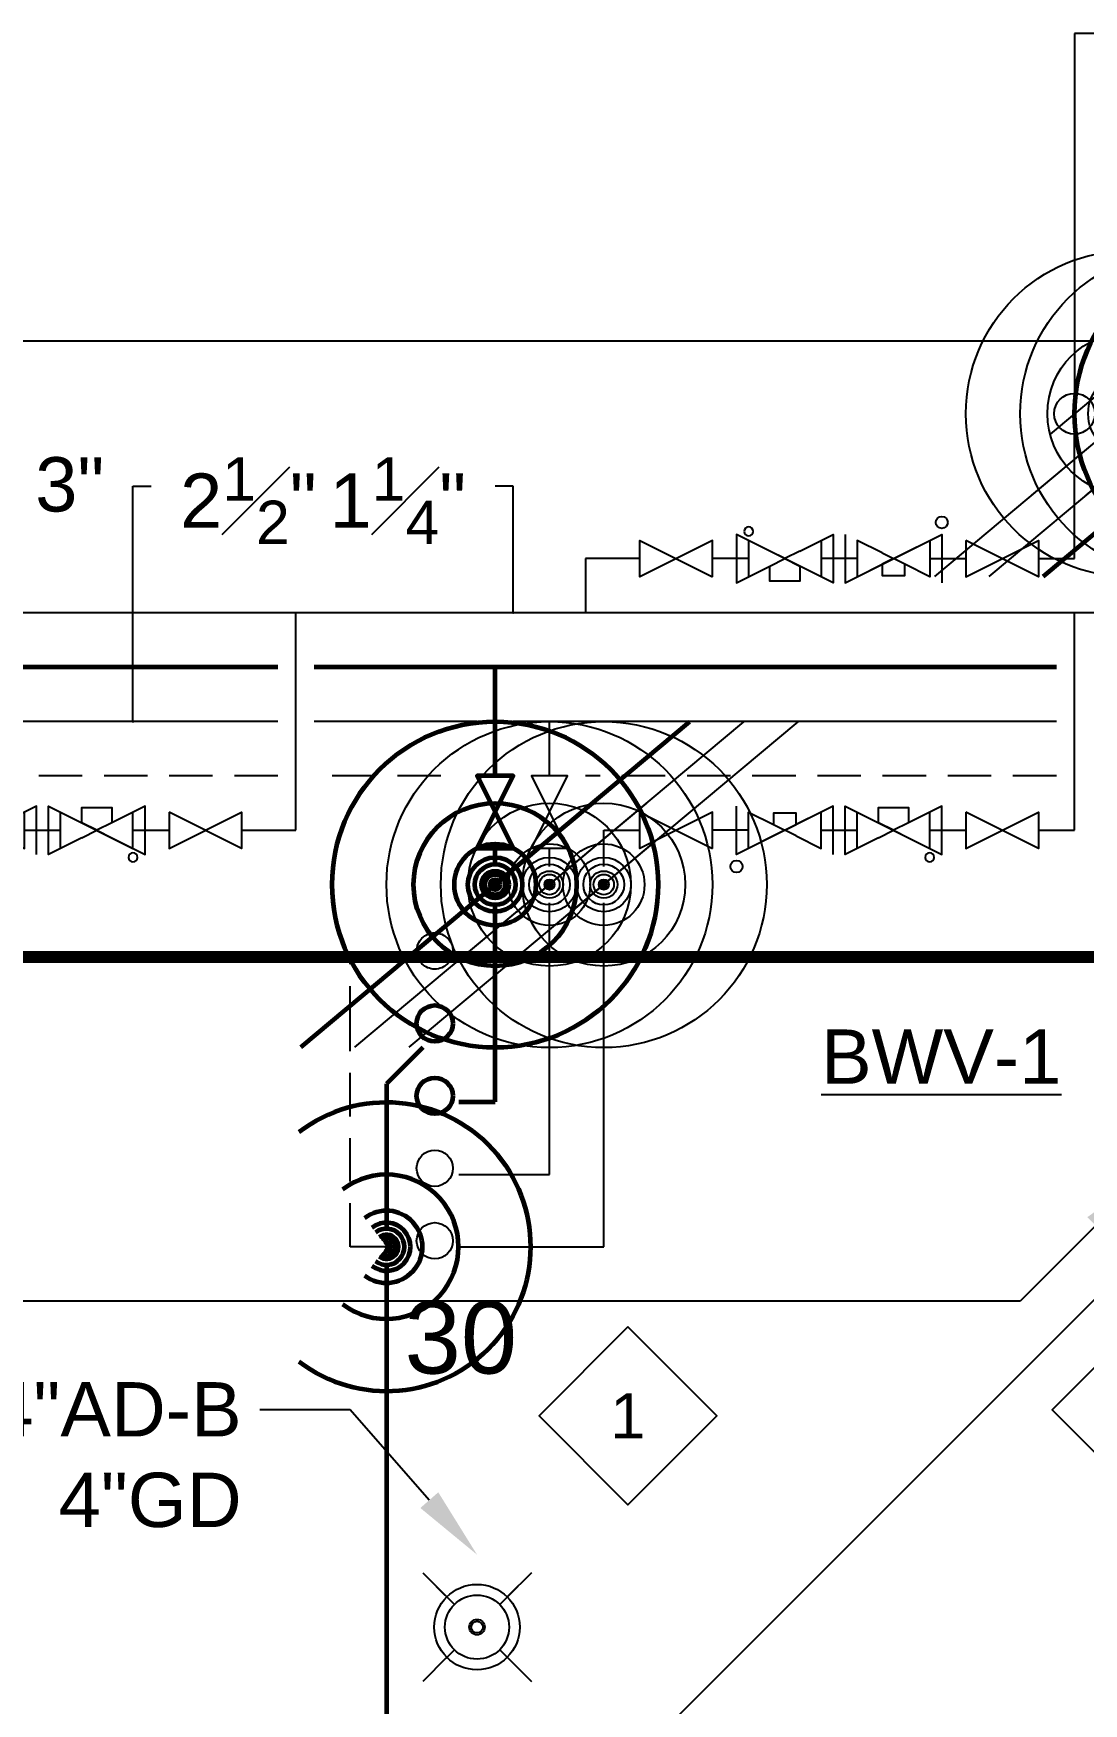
# Model space of a CAD drawing. Extents: x -3677 to 22148, y -333 to 1817.
# Drawn here: x -2954.5 to -2780.5, y 139.1 to 415.7 of the extents above; entities that cross this region are included whole.
import ezdxf
from ezdxf import colors
from ezdxf.entities.mleader import LeaderData, LeaderLine
from ezdxf.enums import TextEntityAlignment as Align
from ezdxf.math import Vec2, Vec3

# ---------------------------------------------------------------- set-up
doc = ezdxf.new("R2010")
doc.units = 0
doc.header["$LTSCALE"] = 36
doc.header["$MEASUREMENT"] = 0
doc.linetypes.add('HIDDEN', pattern=[0.375, 0.25, -0.125])
doc.linetypes.add('VENT', pattern=[0.30000000000000004, 0.2, -0.1])
for name, color, linetype in [('G-ANNO-TEXT', 70, 'Continuous'), ('G-ANNO-TEXT @ 96', 70, 'Continuous'), ('P-GD-N', 2, 'Continuous'), ('P-GD-N @ 128', 2, 'Continuous'), ('P-GD-N @ 96', 2, 'Continuous'), ('P-GV-N', 5, 'VENT'), ('P-HW-N', 1, 'Continuous'), ('P-HW-N @ 1 (1)', 1, 'Continuous'), ('P-HW-N @ 1 (2)', 1, 'Continuous'), ('P-HW-N @ 12', 1, 'Continuous'), ('P-HW-N @ 128', 1, 'Continuous'), ('P-HW-N @ 16', 1, 'Continuous'), ('P-HW-N @ 192', 1, 'Continuous'), ('P-HW-N @ 2', 1, 'Continuous'), ('P-HW-N @ 24', 1, 'Continuous'), ('P-HW-N @ 384', 1, 'Continuous'), ('P-HW-N @ 4', 1, 'Continuous'), ('P-HW-N @ 48', 1, 'Continuous'), ('P-HW-N @ 64', 1, 'Continuous'), ('P-HW-N @ 768', 1, 'Continuous'), ('P-HW-N @ 8', 1, 'Continuous'), ('P-HW-N @ 96', 1, 'Continuous'), ('P-HWC-N', 2, 'Continuous'), ('P-HWC-N @ 1 (1)', 2, 'Continuous'), ('P-HWC-N @ 1 (2)', 2, 'Continuous'), ('P-HWC-N @ 12', 2, 'Continuous'), ('P-HWC-N @ 128', 2, 'Continuous'), ('P-HWC-N @ 16', 2, 'Continuous'), ('P-HWC-N @ 192', 2, 'Continuous'), ('P-HWC-N @ 2', 2, 'Continuous'), ('P-HWC-N @ 24', 2, 'Continuous'), ('P-HWC-N @ 384', 2, 'Continuous'), ('P-HWC-N @ 4', 2, 'Continuous'), ('P-HWC-N @ 48', 2, 'Continuous'), ('P-HWC-N @ 64', 2, 'Continuous'), ('P-HWC-N @ 768', 2, 'Continuous'), ('P-HWC-N @ 8', 2, 'Continuous'), ('P-HWC-N @ 96', 2, 'Continuous'), ('P-SANV-N', 5, 'VENT'), ('P-SANV-N @ 96', 5, 'VENT'), ('P-STRM-N', 2, 'Continuous')]:
    doc.layers.add(name, color=color, linetype=linetype)
for name, color, linetype, lineweight in [('P-CW-N', 4, 'Continuous', 60), ('P-CW-N @ 1 (1)', 4, 'Continuous', 60), ('P-CW-N @ 1 (2)', 4, 'Continuous', 60), ('P-CW-N @ 12', 4, 'Continuous', 60), ('P-CW-N @ 128', 4, 'Continuous', 60), ('P-CW-N @ 16', 4, 'Continuous', 60), ('P-CW-N @ 192', 4, 'Continuous', 60), ('P-CW-N @ 2', 4, 'Continuous', 60), ('P-CW-N @ 24', 4, 'Continuous', 60), ('P-CW-N @ 384', 4, 'Continuous', 60), ('P-CW-N @ 4', 4, 'Continuous', 60), ('P-CW-N @ 48', 4, 'Continuous', 60), ('P-CW-N @ 64', 4, 'Continuous', 60), ('P-CW-N @ 768', 4, 'Continuous', 60), ('P-CW-N @ 8', 4, 'Continuous', 60), ('P-CW-N @ 96', 4, 'Continuous', 60), ('P-SAN-N', 6, 'Continuous', 60), ('P-SAN-N @ 1 (1)', 6, 'Continuous', 60), ('P-SAN-N @ 1 (2)', 6, 'Continuous', 60), ('P-SAN-N @ 12', 6, 'Continuous', 60), ('P-SAN-N @ 128', 6, 'Continuous', 60), ('P-SAN-N @ 16', 6, 'Continuous', 60), ('P-SAN-N @ 192', 6, 'Continuous', 60), ('P-SAN-N @ 2', 6, 'Continuous', 60), ('P-SAN-N @ 24', 6, 'Continuous', 60), ('P-SAN-N @ 384', 6, 'Continuous', 60), ('P-SAN-N @ 4', 6, 'Continuous', 60), ('P-SAN-N @ 48', 6, 'Continuous', 60), ('P-SAN-N @ 64', 6, 'Continuous', 60), ('P-SAN-N @ 768', 6, 'Continuous', 60), ('P-SAN-N @ 8', 6, 'Continuous', 60), ('P-SAN-N @ 96', 6, 'Continuous', 60)]:
    doc.layers.add(name, color=color, linetype=linetype, lineweight=lineweight)
doc.layers.add('P-SAN-DFU', color=7, linetype='Continuous', plot=False)
doc.styles.add('Arial', font='arial.ttf')
doc.dimstyles.new('Loop096', dxfattribs={"dimscale": 0, "dimtxt": 0.09375, "dimasz": 0.03125, "dimexe": 0.0625, "dimexo": 0.0625, "dimgap": 0.09375, "dimtad": 1, "dimdec": 4, "dimzin": 3, "dimdsep": 46, "dimlunit": 4, "dimtxsty": 'Arial', "dimblk": 'OBLIQUE', "dimcen": 0.09375, "dimdle": 0.0625, "dimclrd": 256, "dimclre": 256, "dimclrt": 256, "dimadec": 4, "dimazin": 0, "dimtfac": 0.8, "dimtdec": 4, "dimtix": 1, "dimtofl": 0, "dimtmove": 1, "dimatfit": 0, "dimldrblk": 'LeaderNoteBlock', "dimfxl": 1, "dimfrac": 1, "dimtolj": 1, "dimtzin": 0, "dimlwd": -1, "dimlwe": -1, "dimarcsym": 0})

# ---------------------------------------------------------------- blocks, each defined once
blk = doc.blocks.new('DIAMOND TAG')
blk.add_lwpolyline([(0, -0.1533391834124131), (0.1533391834122995, 0), (0, 0.1533391834122995), (-0.1533391834122995, 0)], close=True)
at = {"style": 'Arial'}
blk.add_attdef('XXX', text='', height=0.078125, dxfattribs=at).set_placement((0, 0), align=Align.MIDDLE)
blk = doc.blocks.new('*U4')
blk.add_circle((0, 0), 0.03125)
blk = doc.blocks.new('*U35')
at = {"linetype": 'Continuous'}
for p, q in [((-0.07031249999999999, 0.0703125), (-0.03910777347907692, 0.03910777347907692)), ((0.07031250000000003, 0.07031249999999999), (0.03910777347907694, 0.03910777347907692)), ((-0.03910777347907692, -0.03910777347907693), (-0.0703125, -0.07031249999999999)), ((0.03910777347907692, -0.03910777347907693), (0.07031249999999997, -0.0703125))]:
    blk.add_line(p, q, dxfattribs=at)
blk.add_circle((0, 0), 0.05530674364832543, dxfattribs=at)
at = {"color": 7, "linetype": 'Continuous'}
blk.add_circle((0, 0), 0.01, dxfattribs=at)
blk = doc.blocks.new('*U74')
at = {"layer": 'P-GD-N @ 128', "xscale": 128, "yscale": 128, "zscale": 128}
blk.add_blockref('*U35', (-2881.000138046234, 151.7321975304876), dxfattribs=at)
at = {"layer": 'P-GD-N @ 96', "xscale": 96, "yscale": 96, "zscale": 96}
blk.add_blockref('*U35', (-2881.000138046234, 151.7321975304876), dxfattribs=at)
blk = doc.blocks.new('_Oblique')
at = {"color": 0, "linetype": 'ByBlock', "lineweight": -2}
blk.add_line((-0.5, -0.5), (0.5, 0.5), dxfattribs=at)
blk = doc.blocks.new('LeaderNoteBlock')
blk.add_ellipse((0, 0), major_axis=(1, -1.836909530733566e-16), ratio=0.2499999999998295, start_param=5.387520513321723, end_param=10.32044275462724)
blk = doc.blocks.new('*U16')
at = {"linetype": 'Continuous'}
blk.add_arc((0, 0), 0.03111555437015312, 232.5669694738212, 127.4330305261797, dxfattribs=at)
blk = doc.blocks.new('*U225')
at = {"layer": 'P-SAN-N @ 1 (1)'}
blk.add_blockref('*U16', (-2896.000138046234, 214.7321975304876), dxfattribs=at)
at = {"layer": 'P-SAN-N @ 1 (2)'}
blk.add_blockref('*U16', (-2896.000138046234, 214.7321975304876), dxfattribs=at)
at = {"layer": 'P-SAN-N @ 12', "xscale": 12, "yscale": 12, "zscale": 12}
blk.add_blockref('*U16', (-2896.000138046234, 214.7321975304876), dxfattribs=at)
at = {"layer": 'P-SAN-N @ 128', "xscale": 128, "yscale": 128, "zscale": 128}
blk.add_blockref('*U16', (-2896.000138046234, 214.7321975304876), dxfattribs=at)
at = {"layer": 'P-SAN-N @ 16', "xscale": 16, "yscale": 16, "zscale": 16}
blk.add_blockref('*U16', (-2896.000138046234, 214.7321975304876), dxfattribs=at)
at = {"layer": 'P-SAN-N @ 192', "xscale": 192, "yscale": 192, "zscale": 192}
blk.add_blockref('*U16', (-2896.000138046234, 214.7321975304876), dxfattribs=at)
at = {"layer": 'P-SAN-N @ 2', "xscale": 2, "yscale": 2, "zscale": 2}
blk.add_blockref('*U16', (-2896.000138046234, 214.7321975304876), dxfattribs=at)
at = {"layer": 'P-SAN-N @ 24', "xscale": 24, "yscale": 24, "zscale": 24}
blk.add_blockref('*U16', (-2896.000138046234, 214.7321975304876), dxfattribs=at)
at = {"layer": 'P-SAN-N @ 384', "xscale": 384, "yscale": 384, "zscale": 384}
blk.add_blockref('*U16', (-2896.000138046234, 214.7321975304876), dxfattribs=at)
at = {"layer": 'P-SAN-N @ 4', "xscale": 4, "yscale": 4, "zscale": 4}
blk.add_blockref('*U16', (-2896.000138046234, 214.7321975304876), dxfattribs=at)
at = {"layer": 'P-SAN-N @ 48', "xscale": 48, "yscale": 48, "zscale": 48}
blk.add_blockref('*U16', (-2896.000138046234, 214.7321975304876), dxfattribs=at)
at = {"layer": 'P-SAN-N @ 64', "xscale": 64, "yscale": 64, "zscale": 64}
blk.add_blockref('*U16', (-2896.000138046234, 214.7321975304876), dxfattribs=at)
at = {"layer": 'P-SAN-N @ 768', "xscale": 768, "yscale": 768, "zscale": 768}
blk.add_blockref('*U16', (-2896.000138046234, 214.7321975304876), dxfattribs=at)
at = {"layer": 'P-SAN-N @ 8', "xscale": 8, "yscale": 8, "zscale": 8}
blk.add_blockref('*U16', (-2896.000138046234, 214.7321975304876), dxfattribs=at)
at = {"layer": 'P-SAN-N @ 96', "xscale": 96, "yscale": 96, "zscale": 96}
blk.add_blockref('*U16', (-2896.000138046234, 214.7321975304876), dxfattribs=at)
blk = doc.blocks.new('*U25')
at = {"color": 7, "linetype": 'Continuous'}
blk.add_line((-0.03508318765717974, 0.04195107388432913), (0.03508318765701651, -0.04195107388413392), dxfattribs=at)
at = {"linetype": 'Continuous'}
blk.add_circle((-8.161527009775682e-14, 9.759901220540712e-14), 0.03515625, dxfattribs=at)
blk = doc.blocks.new('*U226')
at = {"layer": 'P-CW-N @ 1 (1)', "rotation": 90}
blk.add_blockref('*U25', (-2878.000138046234, 274.7321975304876), dxfattribs=at)
at = {"layer": 'P-CW-N @ 1 (2)', "rotation": 89.99999999999999}
blk.add_blockref('*U25', (-2878.000138046234, 274.7321975304876), dxfattribs=at)
at = {"layer": 'P-CW-N @ 12', "xscale": 12, "yscale": 12, "zscale": 12, "rotation": 89.99999999999999}
blk.add_blockref('*U25', (-2878.000138046234, 274.7321975304876), dxfattribs=at)
at = {"layer": 'P-CW-N @ 128', "xscale": 128, "yscale": 128, "zscale": 128, "rotation": 89.99999999999999}
blk.add_blockref('*U25', (-2878.000138046234, 274.7321975304876), dxfattribs=at)
at = {"layer": 'P-CW-N @ 16', "xscale": 16, "yscale": 16, "zscale": 16, "rotation": 89.99999999999999}
blk.add_blockref('*U25', (-2878.000138046234, 274.7321975304876), dxfattribs=at)
at = {"layer": 'P-CW-N @ 192', "xscale": 192, "yscale": 192, "zscale": 192, "rotation": 89.99999999999999}
blk.add_blockref('*U25', (-2878.000138046234, 274.7321975304876), dxfattribs=at)
at = {"layer": 'P-CW-N @ 2', "xscale": 2, "yscale": 2, "zscale": 2, "rotation": 89.99999999999999}
blk.add_blockref('*U25', (-2878.000138046234, 274.7321975304876), dxfattribs=at)
at = {"layer": 'P-CW-N @ 24', "xscale": 24, "yscale": 24, "zscale": 24, "rotation": 89.99999999999999}
blk.add_blockref('*U25', (-2878.000138046234, 274.7321975304876), dxfattribs=at)
at = {"layer": 'P-CW-N @ 384', "xscale": 384, "yscale": 384, "zscale": 384, "rotation": 89.99999999999999}
blk.add_blockref('*U25', (-2878.000138046234, 274.7321975304876), dxfattribs=at)
at = {"layer": 'P-CW-N @ 4', "xscale": 4, "yscale": 4, "zscale": 4, "rotation": 89.99999999999999}
blk.add_blockref('*U25', (-2878.000138046234, 274.7321975304876), dxfattribs=at)
at = {"layer": 'P-CW-N @ 48', "xscale": 48, "yscale": 48, "zscale": 48, "rotation": 89.99999999999999}
blk.add_blockref('*U25', (-2878.000138046234, 274.7321975304876), dxfattribs=at)
at = {"layer": 'P-CW-N @ 64', "xscale": 64, "yscale": 64, "zscale": 64, "rotation": 89.99999999999999}
blk.add_blockref('*U25', (-2878.000138046234, 274.7321975304876), dxfattribs=at)
at = {"layer": 'P-CW-N @ 768', "xscale": 768, "yscale": 768, "zscale": 768, "rotation": 89.99999999999999}
blk.add_blockref('*U25', (-2878.000138046234, 274.7321975304876), dxfattribs=at)
at = {"layer": 'P-CW-N @ 8', "xscale": 8, "yscale": 8, "zscale": 8, "rotation": 89.99999999999999}
blk.add_blockref('*U25', (-2878.000138046234, 274.7321975304876), dxfattribs=at)
at = {"layer": 'P-CW-N @ 96', "xscale": 96, "yscale": 96, "zscale": 96, "rotation": 89.99999999999999}
blk.add_blockref('*U25', (-2878.000138046234, 274.7321975304876), dxfattribs=at)
blk = doc.blocks.new('*U227')
at = {"layer": 'P-HW-N @ 1 (1)', "rotation": 90}
blk.add_blockref('*U25', (-2869.000138046234, 274.7321975304876), dxfattribs=at)
at = {"layer": 'P-HW-N @ 1 (2)', "rotation": 89.99999999999999}
blk.add_blockref('*U25', (-2869.000138046234, 274.7321975304876), dxfattribs=at)
at = {"layer": 'P-HW-N @ 12', "xscale": 12, "yscale": 12, "zscale": 12, "rotation": 89.99999999999999}
blk.add_blockref('*U25', (-2869.000138046234, 274.7321975304876), dxfattribs=at)
at = {"layer": 'P-HW-N @ 128', "xscale": 128, "yscale": 128, "zscale": 128, "rotation": 89.99999999999999}
blk.add_blockref('*U25', (-2869.000138046234, 274.7321975304876), dxfattribs=at)
at = {"layer": 'P-HW-N @ 16', "xscale": 16, "yscale": 16, "zscale": 16, "rotation": 89.99999999999999}
blk.add_blockref('*U25', (-2869.000138046234, 274.7321975304876), dxfattribs=at)
at = {"layer": 'P-HW-N @ 192', "xscale": 192, "yscale": 192, "zscale": 192, "rotation": 89.99999999999999}
blk.add_blockref('*U25', (-2869.000138046234, 274.7321975304876), dxfattribs=at)
at = {"layer": 'P-HW-N @ 2', "xscale": 2, "yscale": 2, "zscale": 2, "rotation": 89.99999999999999}
blk.add_blockref('*U25', (-2869.000138046234, 274.7321975304876), dxfattribs=at)
at = {"layer": 'P-HW-N @ 24', "xscale": 24, "yscale": 24, "zscale": 24, "rotation": 89.99999999999999}
blk.add_blockref('*U25', (-2869.000138046234, 274.7321975304876), dxfattribs=at)
at = {"layer": 'P-HW-N @ 384', "xscale": 384, "yscale": 384, "zscale": 384, "rotation": 89.99999999999999}
blk.add_blockref('*U25', (-2869.000138046234, 274.7321975304876), dxfattribs=at)
at = {"layer": 'P-HW-N @ 4', "xscale": 4, "yscale": 4, "zscale": 4, "rotation": 89.99999999999999}
blk.add_blockref('*U25', (-2869.000138046234, 274.7321975304876), dxfattribs=at)
at = {"layer": 'P-HW-N @ 48', "xscale": 48, "yscale": 48, "zscale": 48, "rotation": 89.99999999999999}
blk.add_blockref('*U25', (-2869.000138046234, 274.7321975304876), dxfattribs=at)
at = {"layer": 'P-HW-N @ 64', "xscale": 64, "yscale": 64, "zscale": 64, "rotation": 89.99999999999999}
blk.add_blockref('*U25', (-2869.000138046234, 274.7321975304876), dxfattribs=at)
at = {"layer": 'P-HW-N @ 768', "xscale": 768, "yscale": 768, "zscale": 768, "rotation": 89.99999999999999}
blk.add_blockref('*U25', (-2869.000138046234, 274.7321975304876), dxfattribs=at)
at = {"layer": 'P-HW-N @ 8', "xscale": 8, "yscale": 8, "zscale": 8, "rotation": 89.99999999999999}
blk.add_blockref('*U25', (-2869.000138046234, 274.7321975304876), dxfattribs=at)
at = {"layer": 'P-HW-N @ 96', "xscale": 96, "yscale": 96, "zscale": 96, "rotation": 89.99999999999999}
blk.add_blockref('*U25', (-2869.000138046234, 274.7321975304876), dxfattribs=at)
blk = doc.blocks.new('*U228')
at = {"layer": 'P-HWC-N @ 1 (1)', "rotation": 90}
blk.add_blockref('*U25', (-2860.000138046234, 274.7321975304876), dxfattribs=at)
at = {"layer": 'P-HWC-N @ 1 (2)', "rotation": 89.99999999999999}
blk.add_blockref('*U25', (-2860.000138046234, 274.7321975304876), dxfattribs=at)
at = {"layer": 'P-HWC-N @ 12', "xscale": 12, "yscale": 12, "zscale": 12, "rotation": 89.99999999999999}
blk.add_blockref('*U25', (-2860.000138046234, 274.7321975304876), dxfattribs=at)
at = {"layer": 'P-HWC-N @ 128', "xscale": 128, "yscale": 128, "zscale": 128, "rotation": 89.99999999999999}
blk.add_blockref('*U25', (-2860.000138046234, 274.7321975304876), dxfattribs=at)
at = {"layer": 'P-HWC-N @ 16', "xscale": 16, "yscale": 16, "zscale": 16, "rotation": 89.99999999999999}
blk.add_blockref('*U25', (-2860.000138046234, 274.7321975304876), dxfattribs=at)
at = {"layer": 'P-HWC-N @ 192', "xscale": 192, "yscale": 192, "zscale": 192, "rotation": 89.99999999999999}
blk.add_blockref('*U25', (-2860.000138046234, 274.7321975304876), dxfattribs=at)
at = {"layer": 'P-HWC-N @ 2', "xscale": 2, "yscale": 2, "zscale": 2, "rotation": 89.99999999999999}
blk.add_blockref('*U25', (-2860.000138046234, 274.7321975304876), dxfattribs=at)
at = {"layer": 'P-HWC-N @ 24', "xscale": 24, "yscale": 24, "zscale": 24, "rotation": 89.99999999999999}
blk.add_blockref('*U25', (-2860.000138046234, 274.7321975304876), dxfattribs=at)
at = {"layer": 'P-HWC-N @ 384', "xscale": 384, "yscale": 384, "zscale": 384, "rotation": 89.99999999999999}
blk.add_blockref('*U25', (-2860.000138046234, 274.7321975304876), dxfattribs=at)
at = {"layer": 'P-HWC-N @ 4', "xscale": 4, "yscale": 4, "zscale": 4, "rotation": 89.99999999999999}
blk.add_blockref('*U25', (-2860.000138046234, 274.7321975304876), dxfattribs=at)
at = {"layer": 'P-HWC-N @ 48', "xscale": 48, "yscale": 48, "zscale": 48, "rotation": 89.99999999999999}
blk.add_blockref('*U25', (-2860.000138046234, 274.7321975304876), dxfattribs=at)
at = {"layer": 'P-HWC-N @ 64', "xscale": 64, "yscale": 64, "zscale": 64, "rotation": 89.99999999999999}
blk.add_blockref('*U25', (-2860.000138046234, 274.7321975304876), dxfattribs=at)
at = {"layer": 'P-HWC-N @ 768', "xscale": 768, "yscale": 768, "zscale": 768, "rotation": 89.99999999999999}
blk.add_blockref('*U25', (-2860.000138046234, 274.7321975304876), dxfattribs=at)
at = {"layer": 'P-HWC-N @ 8', "xscale": 8, "yscale": 8, "zscale": 8, "rotation": 89.99999999999999}
blk.add_blockref('*U25', (-2860.000138046234, 274.7321975304876), dxfattribs=at)
at = {"layer": 'P-HWC-N @ 96', "xscale": 96, "yscale": 96, "zscale": 96, "rotation": 89.99999999999999}
blk.add_blockref('*U25', (-2860.000138046234, 274.7321975304876), dxfattribs=at)
blk = doc.blocks.new('PLMB BALL VALVES')
at = {"linetype": 'Continuous'}
blk.add_lwpolyline([(-0.06249999999977263, -0.03124999999991473), (-0.06249999999977263, 0.03124999999991463), (0.0625, -0.03124999999991473), (0.0625, 0.03124999999991472), (-0.06249999999977263, -0.03124999999991473)], dxfattribs=at)
blk = doc.blocks.new('*U22')
at = {"linetype": 'Continuous'}
blk.add_lwpolyline([(-0.0625, 0.0625, 0, 0.02734375, 0), (-0.004140429033668624, 0.0625, 0, 0, 0), (-0.004140429033668624, 0.0625, 0, 0, 0), (0.06249999999977263, 0.0625, 0, 0, 0)], format="xyseb", dxfattribs=at)
blk.add_lwpolyline([(-0.0625, 0.03125), (-0.0625, -0.03125), (0.0625, 0.03125), (0.0625, -0.03125)], dxfattribs=at)
blk.add_circle((0.0625, 0.046875), 0.007812499999988433, dxfattribs=at)
blk = doc.blocks.new('*U200')
at = {"layer": 'P-HWC-N @ 128', "xscale": -128, "yscale": 128, "zscale": 128, "rotation": 180}
blk.add_blockref('*U22', (9, 0), dxfattribs=at)
at = {"layer": 'P-HWC-N @ 96', "xscale": 96, "yscale": 96, "zscale": -96, "rotation": 180}
blk.add_blockref('*U22', (-9, 0), dxfattribs=at)
blk = doc.blocks.new('*U23')
at = {"linetype": 'Continuous'}
for points in [[(-0.01950223899833947, -0.009751119128395658), (-0.06250000047529625, -0.03124999904940751), (-0.06249999952470375, 0.03125000095059249), (-0.01950223850397403, 0.009751119622759319)], [(-0.01950223850397423, 0.00975111962275942), (-0.01950223850397423, 0.02925335812675912), (0.0195022389983379, 0.02925335812675912), (0.0195022389983379, 0.00975111912839576)], [(0.01950223850397226, -0.009751119622759319), (0.06249999952470375, -0.03125000095059249), (0.06250000047529625, 0.03124999904940751), (0.0195022389983377, 0.009751119128395658)], [(-0.01950223850397562, -0.009751119622759222), (4.943599696272116e-10, -4.943635590677493e-10), (-0.01950223800961018, 0.009751119128395755)], [(0.01950223899833789, 0.009751119128395757), (4.943647435862175e-10, -4.943635590677493e-10), (0.01950223949270333, -0.00975111962275922)]]:
    blk.add_lwpolyline(points, dxfattribs=at)
blk = doc.blocks.new('*U201')
at = {"layer": 'P-HWC-N @ 128', "xscale": -128, "yscale": 128, "zscale": 128, "rotation": 5.3905568009327e-07}
blk.add_blockref('*U23', (-9, 4.745879778056405e-08), dxfattribs=at)
at = {"layer": 'P-HWC-N @ 96', "xscale": 96, "yscale": 96, "zscale": -96}
blk.add_blockref('*U23', (9, 4.745879778056405e-08), dxfattribs=at)
blk = doc.blocks.new('A$C16132887')
at = {"layer": 'P-HWC-N'}
for p, q in [((-15, 0), (-21, 0)), ((3, 0), (-3, 0)), ((15, 0), (21, 0))]:
    blk.add_line(p, q, dxfattribs=at)
for name in ['*U201', '*U200']:
    blk.add_blockref(name, (0, 0), dxfattribs=at)
at = {"layer": 'P-HWC-N @ 96', "xscale": 96, "yscale": 96, "zscale": 96, "rotation": 180}
blk.add_blockref('PLMB BALL VALVES', (-27, 0), dxfattribs=at)
at = {"layer": 'P-HWC-N @ 96', "xscale": 96, "yscale": 96, "zscale": 96}
blk.add_blockref('PLMB BALL VALVES', (27, 0), dxfattribs=at)
blk = doc.blocks.new('*U235')
at = {"layer": 'P-HWC-N @ 1 (1)', "rotation": 270}
blk.add_blockref('*U25', (-2773.000138046234, 352.7321975304876), dxfattribs=at)
at = {"layer": 'P-HWC-N @ 1 (2)', "rotation": 270}
blk.add_blockref('*U25', (-2773.000138046234, 352.7321975304876), dxfattribs=at)
at = {"layer": 'P-HWC-N @ 12', "xscale": 12, "yscale": 12, "zscale": 12, "rotation": 270}
blk.add_blockref('*U25', (-2773.000138046234, 352.7321975304876), dxfattribs=at)
at = {"layer": 'P-HWC-N @ 128', "xscale": 128, "yscale": 128, "zscale": 128, "rotation": 270}
blk.add_blockref('*U25', (-2773.000138046234, 352.7321975304876), dxfattribs=at)
at = {"layer": 'P-HWC-N @ 16', "xscale": 16, "yscale": 16, "zscale": 16, "rotation": 270}
blk.add_blockref('*U25', (-2773.000138046234, 352.7321975304876), dxfattribs=at)
at = {"layer": 'P-HWC-N @ 192', "xscale": 192, "yscale": 192, "zscale": 192, "rotation": 270}
blk.add_blockref('*U25', (-2773.000138046234, 352.7321975304876), dxfattribs=at)
at = {"layer": 'P-HWC-N @ 2', "xscale": 2, "yscale": 2, "zscale": 2, "rotation": 270}
blk.add_blockref('*U25', (-2773.000138046234, 352.7321975304876), dxfattribs=at)
at = {"layer": 'P-HWC-N @ 24', "xscale": 24, "yscale": 24, "zscale": 24, "rotation": 270}
blk.add_blockref('*U25', (-2773.000138046234, 352.7321975304876), dxfattribs=at)
at = {"layer": 'P-HWC-N @ 384', "xscale": 384, "yscale": 384, "zscale": 384, "rotation": 270}
blk.add_blockref('*U25', (-2773.000138046234, 352.7321975304876), dxfattribs=at)
at = {"layer": 'P-HWC-N @ 4', "xscale": 4, "yscale": 4, "zscale": 4, "rotation": 270}
blk.add_blockref('*U25', (-2773.000138046234, 352.7321975304876), dxfattribs=at)
at = {"layer": 'P-HWC-N @ 48', "xscale": 48, "yscale": 48, "zscale": 48, "rotation": 270}
blk.add_blockref('*U25', (-2773.000138046234, 352.7321975304876), dxfattribs=at)
at = {"layer": 'P-HWC-N @ 64', "xscale": 64, "yscale": 64, "zscale": 64, "rotation": 270}
blk.add_blockref('*U25', (-2773.000138046234, 352.7321975304876), dxfattribs=at)
at = {"layer": 'P-HWC-N @ 768', "xscale": 768, "yscale": 768, "zscale": 768, "rotation": 270}
blk.add_blockref('*U25', (-2773.000138046234, 352.7321975304876), dxfattribs=at)
at = {"layer": 'P-HWC-N @ 8', "xscale": 8, "yscale": 8, "zscale": 8, "rotation": 270}
blk.add_blockref('*U25', (-2773.000138046234, 352.7321975304876), dxfattribs=at)
at = {"layer": 'P-HWC-N @ 96', "xscale": 96, "yscale": 96, "zscale": 96, "rotation": 270}
blk.add_blockref('*U25', (-2782.000138046234, 352.7321975304876), dxfattribs=at)
blk = doc.blocks.new('*U236')
at = {"layer": 'P-HW-N @ 1 (1)', "rotation": 270}
blk.add_blockref('*U25', (-2764.000138046234, 352.7321975304876), dxfattribs=at)
at = {"layer": 'P-HW-N @ 1 (2)', "rotation": 270}
blk.add_blockref('*U25', (-2764.000138046234, 352.7321975304876), dxfattribs=at)
at = {"layer": 'P-HW-N @ 12', "xscale": 12, "yscale": 12, "zscale": 12, "rotation": 270}
blk.add_blockref('*U25', (-2764.000138046234, 352.7321975304876), dxfattribs=at)
at = {"layer": 'P-HW-N @ 128', "xscale": 128, "yscale": 128, "zscale": 128, "rotation": 270}
blk.add_blockref('*U25', (-2764.000138046234, 352.7321975304876), dxfattribs=at)
at = {"layer": 'P-HW-N @ 16', "xscale": 16, "yscale": 16, "zscale": 16, "rotation": 270}
blk.add_blockref('*U25', (-2764.000138046234, 352.7321975304876), dxfattribs=at)
at = {"layer": 'P-HW-N @ 192', "xscale": 192, "yscale": 192, "zscale": 192, "rotation": 270}
blk.add_blockref('*U25', (-2764.000138046234, 352.7321975304876), dxfattribs=at)
at = {"layer": 'P-HW-N @ 2', "xscale": 2, "yscale": 2, "zscale": 2, "rotation": 270}
blk.add_blockref('*U25', (-2764.000138046234, 352.7321975304876), dxfattribs=at)
at = {"layer": 'P-HW-N @ 24', "xscale": 24, "yscale": 24, "zscale": 24, "rotation": 270}
blk.add_blockref('*U25', (-2764.000138046234, 352.7321975304876), dxfattribs=at)
at = {"layer": 'P-HW-N @ 384', "xscale": 384, "yscale": 384, "zscale": 384, "rotation": 270}
blk.add_blockref('*U25', (-2764.000138046234, 352.7321975304876), dxfattribs=at)
at = {"layer": 'P-HW-N @ 4', "xscale": 4, "yscale": 4, "zscale": 4, "rotation": 270}
blk.add_blockref('*U25', (-2764.000138046234, 352.7321975304876), dxfattribs=at)
at = {"layer": 'P-HW-N @ 48', "xscale": 48, "yscale": 48, "zscale": 48, "rotation": 270}
blk.add_blockref('*U25', (-2764.000138046234, 352.7321975304876), dxfattribs=at)
at = {"layer": 'P-HW-N @ 64', "xscale": 64, "yscale": 64, "zscale": 64, "rotation": 270}
blk.add_blockref('*U25', (-2764.000138046234, 352.7321975304876), dxfattribs=at)
at = {"layer": 'P-HW-N @ 768', "xscale": 768, "yscale": 768, "zscale": 768, "rotation": 270}
blk.add_blockref('*U25', (-2764.000138046234, 352.7321975304876), dxfattribs=at)
at = {"layer": 'P-HW-N @ 8', "xscale": 8, "yscale": 8, "zscale": 8, "rotation": 270}
blk.add_blockref('*U25', (-2764.000138046234, 352.7321975304876), dxfattribs=at)
at = {"layer": 'P-HW-N @ 96', "xscale": 96, "yscale": 96, "zscale": 96, "rotation": 270}
blk.add_blockref('*U25', (-2773.000138046234, 352.7321975304876), dxfattribs=at)
blk = doc.blocks.new('*U237')
at = {"layer": 'P-CW-N @ 1 (1)', "rotation": 90}
blk.add_blockref('*U25', (-2755.000138046234, 352.7321975304876), dxfattribs=at)
at = {"layer": 'P-CW-N @ 1 (2)', "rotation": 89.99999999999999}
blk.add_blockref('*U25', (-2755.000138046234, 352.7321975304876), dxfattribs=at)
at = {"layer": 'P-CW-N @ 12', "xscale": 12, "yscale": 12, "zscale": 12, "rotation": 89.99999999999999}
blk.add_blockref('*U25', (-2755.000138046234, 352.7321975304876), dxfattribs=at)
at = {"layer": 'P-CW-N @ 128', "xscale": 128, "yscale": 128, "zscale": 128, "rotation": 89.99999999999999}
blk.add_blockref('*U25', (-2755.000138046234, 352.7321975304876), dxfattribs=at)
at = {"layer": 'P-CW-N @ 16', "xscale": 16, "yscale": 16, "zscale": 16, "rotation": 89.99999999999999}
blk.add_blockref('*U25', (-2755.000138046234, 352.7321975304876), dxfattribs=at)
at = {"layer": 'P-CW-N @ 192', "xscale": 192, "yscale": 192, "zscale": 192, "rotation": 89.99999999999999}
blk.add_blockref('*U25', (-2755.000138046234, 352.7321975304876), dxfattribs=at)
at = {"layer": 'P-CW-N @ 2', "xscale": 2, "yscale": 2, "zscale": 2, "rotation": 89.99999999999999}
blk.add_blockref('*U25', (-2755.000138046234, 352.7321975304876), dxfattribs=at)
at = {"layer": 'P-CW-N @ 24', "xscale": 24, "yscale": 24, "zscale": 24, "rotation": 89.99999999999999}
blk.add_blockref('*U25', (-2755.000138046234, 352.7321975304876), dxfattribs=at)
at = {"layer": 'P-CW-N @ 384', "xscale": 384, "yscale": 384, "zscale": 384, "rotation": 89.99999999999999}
blk.add_blockref('*U25', (-2755.000138046234, 352.7321975304876), dxfattribs=at)
at = {"layer": 'P-CW-N @ 4', "xscale": 4, "yscale": 4, "zscale": 4, "rotation": 89.99999999999999}
blk.add_blockref('*U25', (-2755.000138046234, 352.7321975304876), dxfattribs=at)
at = {"layer": 'P-CW-N @ 48', "xscale": 48, "yscale": 48, "zscale": 48, "rotation": 89.99999999999999}
blk.add_blockref('*U25', (-2755.000138046234, 352.7321975304876), dxfattribs=at)
at = {"layer": 'P-CW-N @ 64', "xscale": 64, "yscale": 64, "zscale": 64, "rotation": 89.99999999999999}
blk.add_blockref('*U25', (-2755.000138046234, 352.7321975304876), dxfattribs=at)
at = {"layer": 'P-CW-N @ 768', "xscale": 768, "yscale": 768, "zscale": 768, "rotation": 89.99999999999999}
blk.add_blockref('*U25', (-2755.000138046234, 352.7321975304876), dxfattribs=at)
at = {"layer": 'P-CW-N @ 8', "xscale": 8, "yscale": 8, "zscale": 8, "rotation": 89.99999999999999}
blk.add_blockref('*U25', (-2755.000138046234, 352.7321975304876), dxfattribs=at)
at = {"layer": 'P-CW-N @ 96', "xscale": 96, "yscale": 96, "zscale": 96, "rotation": 89.99999999999999}
blk.add_blockref('*U25', (-2764.000138046234, 352.7321975304876), dxfattribs=at)

msp = doc.modelspace()

# ---------------------------------------------------------------- linework, layer by layer
at = {"layer": 'G-ANNO-TEXT', "linetype": 'HIDDEN', "const_width": 2}
msp.add_lwpolyline([(-3139.000138046234, 103.7321975304876), (-2923.000138046234, 103.7321975304876), (-2923.000138046234, 103.7321975304876), (-2899.000138046234, 103.7321975304876), (-2899.000138046234, 103.7321975304876), (-2806.000138046234, 103.7321975304876), (-2806.000138046234, 103.7321975304876), (-2752.000138046234, 103.7321975304876), (-2752.000138046234, 103.7321975304876), (-2752.000138046234, 118.7321975304876), (-2725.000138046234, 118.7321975304876), (-2725.000138046234, 175.7321975304876), (-2692.000138046234, 175.7321975304876), (-2692.000138046234, 262.7321975304876), (-3067.000138046234, 262.7321975304876)], dxfattribs=at)
at = {"layer": 'P-CW-N'}
for p, q in [((-2914.000138046234, 310.7321975304876), (-3028.000138046234, 310.7321975304876)), ((-2785.000138046234, 310.7321975304876), (-2908.000138046234, 310.7321975304876)), ((-2878.000138046234, 292.7321975304876), (-2878.000138046234, 310.7321975304876)), ((-2878.000138046234, 277.7321975304876), (-2878.000138046234, 280.7321975304876)), ((-2878.000138046234, 238.7321975304876), (-2878.000138046234, 271.7321975304876)), ((-2884.000138046234, 238.7321975304876), (-2878.000138046234, 238.7321975304876))]:
    msp.add_line(p, q, dxfattribs=at)
at = {"layer": 'P-GV-N'}
for p, q in [((-2914.000138046234, 292.7321975304876), (-2995.000138046243, 292.7321975304876)), ((-2887.000138046234, 292.7321975304876), (-2908.000138046234, 292.7321975304876)), ((-2785.000138046234, 292.7321975304876), (-2863.000138046234, 292.7321975304876))]:
    msp.add_line(p, q, dxfattribs=at)
at = {"layer": 'P-HW-N'}
for p, q in [((-2914.000138046234, 301.7321975304876), (-2998.000138046234, 301.7321975304876)), ((-2881.000138046234, 301.7321975304876), (-2908.000138046234, 301.7321975304876)), ((-2785.000138046234, 301.7321975304876), (-2875.000138046234, 301.7321975304876)), ((-2869.000138046234, 292.7321975304876), (-2869.000138046234, 301.7321975304876)), ((-2869.000138046234, 277.7321975304876), (-2869.000138046234, 280.7321975304876)), ((-2869.000138046234, 226.7321975304876), (-2869.000138046234, 271.7321975304876)), ((-2884.000138046234, 226.7321975304876), (-2869.000138046234, 226.7321975304876))]:
    msp.add_line(p, q, dxfattribs=at)
at = {"layer": 'P-HWC-N'}
for p, q in [((-2704.000138046234, 415.7321975304876), (-2782.000138046234, 415.7321975304876)), ((-2782.000138046234, 415.7321975304876), (-2782.000138046234, 355.7321975304876)), ((-2782.000138046234, 328.7321975304876), (-2782.000138046234, 349.7321975304876)), ((-2854.000138046234, 328.7321975304876), (-2863.000138046234, 328.7321975304876)), ((-2863.000138046234, 328.7321975304876), (-2863.000138046234, 319.7321975304876)), ((-2782.000138046234, 328.7321975304876), (-2782.000138046234, 328.7321975304876)), ((-2776.000138046234, 319.7321975304876), (-3019.000138046234, 319.7321975304876)), ((-2911.000138046234, 283.7321975304876), (-2911.000138046234, 319.7321975304876)), ((-2782.000138046234, 283.7321975304876), (-2782.000138046234, 319.7321975304876)), ((-2920.000138046234, 283.7321975304876), (-2911.000138046234, 283.7321975304876)), ((-2860.000138046234, 277.7321975304876), (-2860.000138046234, 283.7321975304876)), ((-2860.000138046234, 283.7321975304876), (-2854.000138046234, 283.7321975304876)), ((-2788.000138046234, 283.7321975304876), (-2782.000138046234, 283.7321975304876)), ((-2860.000138046234, 214.7321975304876), (-2860.000138046234, 271.7321975304876)), ((-2884.000138046234, 214.7321975304876), (-2860.000138046234, 214.7321975304876))]:
    msp.add_line(p, q, dxfattribs=at)
at = {"layer": 'P-SAN-N'}
for p, q in [((-2890.000138046234, 247.7321975304876), (-2896.000138046234, 241.7321975304876)), ((-2896.000138046234, 241.7321975304876), (-2896.000138046234, 217.7321975304876)), ((-2896.000138046234, 211.7321975304876), (-2896.000138046234, 118.7321975304876))]:
    msp.add_line(p, q, dxfattribs=at)
at = {"layer": 'P-SANV-N'}
for p, q in [((-2902.000138046234, 250.7321975304876), (-2902.000138046234, 262.7321975304876)), ((-2902.000138046234, 262.7321975304876), (-2890.000138046234, 262.7321975304876)), ((-2902.000138046234, 214.7321975304876), (-2902.000138046234, 250.7321975304876)), ((-2896.000138046234, 214.7321975304876), (-2902.000138046234, 214.7321975304876))]:
    msp.add_line(p, q, dxfattribs=at)
at = {"layer": 'P-STRM-N'}
for p, q in [((-2788.000138046234, 328.7321975304876), (-2782.000138046234, 328.7321975304876)), ((-2872.000138046234, 112.7321975304876), (-2755.000138046234, 229.7321975304876))]:
    msp.add_line(p, q, dxfattribs=at)

# ---------------------------------------------------------------- block references
at = {"layer": 'G-ANNO-TEXT @ 96'}
ref = msp.add_blockref('DIAMOND TAG', (-2771.000138046234, 187.7321975304876), dxfattribs=dict(at, xscale=96, yscale=96, zscale=96, rotation=180))
ref.add_attrib('XXX', '1', dxfattribs={"layer": '0', "height": 7.5, "style": 'Arial'}).set_placement((-2771.000138046234, 187.7321975304876), align=Align.MIDDLE)
ref = msp.add_blockref('DIAMOND TAG', (-2856.000138046234, 186.7321975304876), dxfattribs=dict(at, xscale=96, yscale=96, zscale=96, rotation=180))
ref.add_attrib('XXX', '1', dxfattribs={"layer": '0', "height": 7.5, "style": 'Arial'}).set_placement((-2856.000138046234, 186.7321975304876), align=Align.MIDDLE)
at = {"layer": 'P-CW-N'}
for name in ['*U237', '*U226']:
    msp.add_blockref(name, (0, 0), dxfattribs=at)
at = {"layer": 'P-CW-N @ 96', "xscale": 96, "yscale": 96, "zscale": 96}
for name, p, rotation in [('PLMB BALL VALVES', (-2878.000138046234, 286.7321975304876), 90), ('*U4', (-2888.000138046234, 239.7321975304876), 180)]:
    msp.add_blockref(name, p, dxfattribs=dict(at, rotation=rotation))
at = {"layer": 'P-GD-N'}
msp.add_blockref('*U74', (0, 0), dxfattribs=at)
at = {"layer": 'P-HW-N'}
for name in ['*U236', '*U227']:
    msp.add_blockref(name, (0, 0), dxfattribs=at)
at = {"layer": 'P-HW-N @ 96', "xscale": 96, "yscale": 96, "zscale": 96}
for name, p, rotation in [('PLMB BALL VALVES', (-2869.000138046234, 286.7321975304876), 90), ('*U4', (-2888.000138046234, 227.7321975304876), 180)]:
    msp.add_blockref(name, p, dxfattribs=dict(at, rotation=rotation))
at = {"layer": 'P-HWC-N'}
for name in ['*U235', '*U228']:
    msp.add_blockref(name, (0, 0), dxfattribs=at)
at = {"layer": 'P-HWC-N', "xscale": -1, "rotation": 180}
msp.add_blockref('A$C16132887', (-2821.000138046234, 328.7321975304876), dxfattribs=at)
at = {"layer": 'P-HWC-N', "xscale": -1}
for p in [(-2953.000138046234, 283.7321975304876), (-2821.000138046234, 283.7321975304876)]:
    msp.add_blockref('A$C16132887', p, dxfattribs=at)
at = {"layer": 'P-HWC-N @ 96', "xscale": 96, "yscale": 96, "zscale": 96, "rotation": 180}
msp.add_blockref('*U4', (-2888.000138046234, 215.7321975304878), dxfattribs=at)
at = {"layer": 'P-SAN-N'}
msp.add_blockref('*U225', (0, 0), dxfattribs=at)
at = {"layer": 'P-SAN-N @ 96', "xscale": 96, "yscale": 96, "zscale": 96, "rotation": 180}
msp.add_blockref('*U4', (-2888.000138046234, 251.7321975304876), dxfattribs=at)
at = {"layer": 'P-SANV-N @ 96', "xscale": 96, "yscale": 96, "zscale": 96, "rotation": 180}
msp.add_blockref('*U4', (-2888.000138046234, 263.7321975304876), dxfattribs=at)

# ---------------------------------------------------------------- texts
at = {"layer": 'G-ANNO-TEXT', "char_height": 9, "style": 'Arial'}
for s, width, insert, attachment_point in [('\\A1;3"', 40.20000000000005, (-2954.200138046234, 345.5321975304876), 1), ('\\A1;2{\\H0.8x;\\S1#2;}"', 40.20000000000005, (-2930.200138046234, 345.5321975304876), 1), ('\\A1;1{\\H0.8x;\\S1#4;}"', 40.20000000000005, (-2882.800138046235, 345.5321975304876), 3), ('{\\LBWV-1}', 42, (-2824.000138046234, 250.7321975304876), 1)]:
    msp.add_mtext_dynamic_manual_height_columns(s, width=width, gutter_width=45, heights=[0], dxfattribs=dict(at, insert=insert, attachment_point=attachment_point))
at = {"layer": 'P-SAN-DFU', "color": 3, "insert": (-2893.000138046234, 205.7321975304876), "char_height": 12, "attachment_point": 1, "style": 'Arial'}
msp.add_mtext_dynamic_manual_height_columns('30', width=68, gutter_width=60, heights=[0], dxfattribs=at)

# ---------------------------------------------------------------- leaders
at = {"layer": 'G-ANNO-TEXT'}
for points in [[(-2938.000138046234, 301.7321975304876), (-2938.000138046234, 340.7321975304876), (-2935.000138046234, 340.7321975304876)], [(-2875.000138046234, 319.7321975304876), (-2875.000138046234, 340.7321975304876), (-2878.000138046234, 340.7321975304876)]]:
    msp.add_leader(points, dimstyle='Loop096', override={"dimscale": 0}, dxfattribs=at)
ml = msp.add_multileader_mtext('Standard', dxfattribs=at)
ml.set_content('6"ST(2,800FT²)\\P4"GDV\\P4"SS', color=256, style='Arial')
ml.set_leader_properties(color=256, linetype='ByLayer', lineweight=-1)
ml.build(insert=Vec2(0, 0))
ml.multileader.update_dxf_attribs({"has_dogleg": 0, "dogleg_length": 0.125, "arrow_head_size": 12, "scale": 96})
ctx = ml.context
ctx.base_point, ctx.scale, ctx.char_height, ctx.arrow_head_size, ctx.landing_gap_size, ctx.plane_origin = Vec3(-3473.978992070791, 364.7321975304876), 96, 9, 12, 3, Vec3(-2707.000138046234, 364.7321975304876)
ctx.text_align_type = 2
notes = []
notes.append((ctx, [(0, (1, 1, 0), (-3370.000138046234, 364.7321975304876), (-1, 0), 12, [(0, [(-2716.000138046234, 358.7321975304876), (-2746.000138046234, 364.7321975304876)], 0, [])])]))
ctx.mtext.insert, ctx.mtext.alignment, ctx.mtext.flow_direction = Vec3(-3385.000138046234, 369.3089369574998), 3, 5
ml = msp.add_multileader_mtext('Standard', dxfattribs=at)
ml.set_content('PROVIDE 18"x18" ACCESS \\PPANEL TO BE INSTALLED \\PBY GC', color=256, style='Arial')
ml.set_leader_properties(color=256, linetype='ByLayer', lineweight=-1)
ml.build(insert=Vec2(0, 0))
ml.multileader.update_dxf_attribs({"has_dogleg": 0, "dogleg_length": 0.125, "arrow_head_size": 12, "scale": 96})
ctx = ml.context
ctx.base_point, ctx.scale, ctx.char_height, ctx.arrow_head_size, ctx.landing_gap_size, ctx.plane_origin = Vec3(-3544.837109396849, 205.7321975304876), 96, 9, 12, 3, Vec3(-2770.000138046234, 226.7321975304876)
ctx.text_align_type = 2
notes.append((ctx, [(0, (1, 1, 0), (-3370.000138046234, 205.7321975304876), (-1, 0), 12, [(0, [(-2770.000138046234, 226.7321975304876), (-2791.000138046234, 205.7321975304876)], 0, [])])]))
ctx.mtext.insert, ctx.mtext.alignment, ctx.mtext.flow_direction = Vec3(-3385.000138046234, 210.3089369574998), 3, 5
ml = msp.add_multileader_mtext('Standard', dxfattribs=at)
ml.set_content('4"AD-B\\P4"GD', color=256, style='Arial')
ml.set_leader_properties(color=256, linetype='ByLayer', lineweight=-1)
ml.build(insert=Vec2(0, 0))
ml.multileader.update_dxf_attribs({"has_dogleg": 0, "dogleg_length": 0.125, "arrow_head_size": 12, "scale": 96})
ctx = ml.context
ctx.base_point, ctx.scale, ctx.char_height, ctx.arrow_head_size, ctx.landing_gap_size, ctx.plane_origin = Vec3(-2963.665895208581, 187.7321975304876), 96, 9, 12, 3, Vec3(-2881.000138046234, 163.7321975304876)
ctx.text_align_type = 2
notes.append((ctx, [(0, (1, 1, 0), (-2905.000138046234, 187.7321975304876), (-1, 0), 12, [(0, [(-2881.000138046234, 163.7321975304876), (-2902.000138046234, 187.7321975304876)], 0, [])])]))
ctx.mtext.insert, ctx.mtext.alignment, ctx.mtext.flow_direction = Vec3(-2920.000138046234, 192.3089369574998), 3, 5
for ctx, leaders in notes:
    for number, flags, end, landing, length, lines in leaders:
        leader = LeaderData()
        leader.index, (leader.has_last_leader_line, leader.has_dogleg_vector, leader.attachment_direction) = number, flags
        leader.last_leader_point, leader.dogleg_vector, leader.dogleg_length = Vec3(end), Vec3(landing), length
        for number, points, colour, breaks in lines:
            line = LeaderLine()
            line.index, line.vertices, line.color, line.breaks = number, Vec3.list(points), colors.encode_raw_color(colour), breaks
            leader.lines.append(line)
        ctx.leaders.append(leader)

doc.saveas('drawing.dxf')
